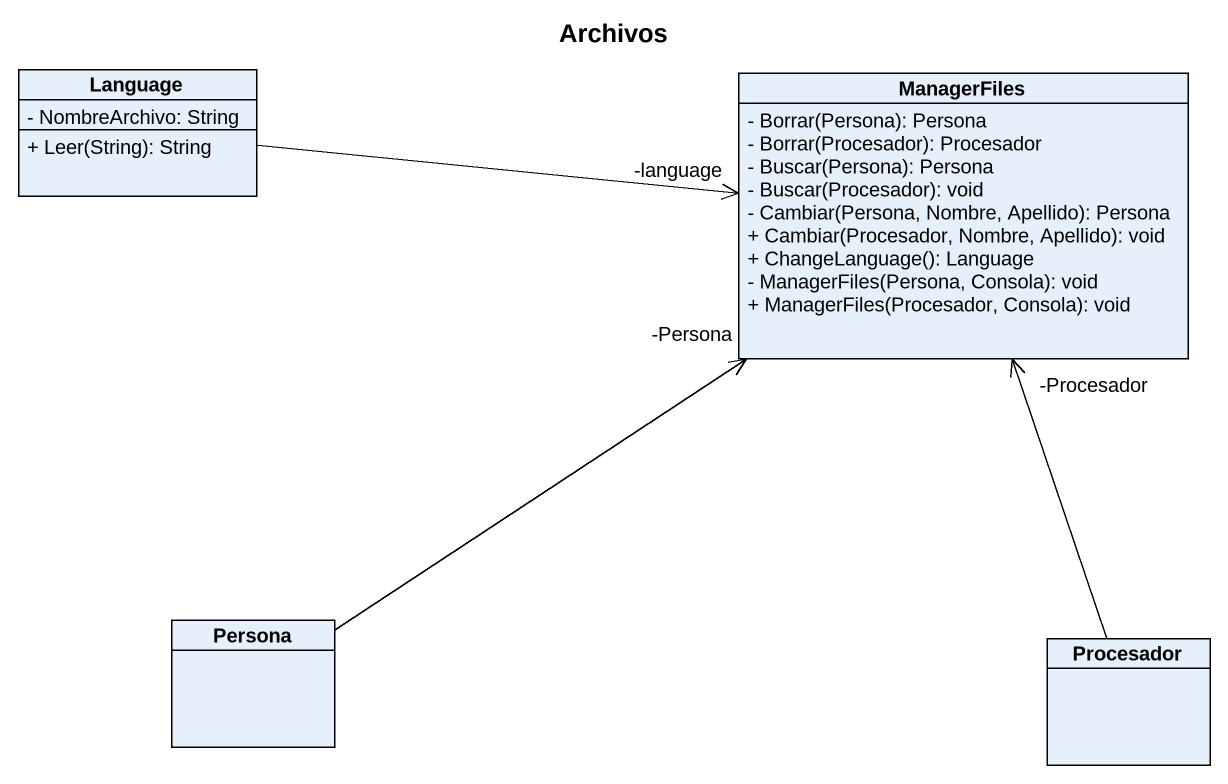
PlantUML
@startuml
title Archivos
hide circle
hide empty members
skinparam classAttributeIconSize 0
class Language {
  - NombreArchivo: String
  + Leer(String): String
}
class ManagerFiles {
  - Borrar(Persona): Persona
  - Borrar(Procesador): Procesador
  - Buscar(Persona): Persona
  - Buscar(Procesador): void
  - Cambiar(Persona, Nombre, Apellido): Persona
  + Cambiar(Procesador, Nombre, Apellido): void
  + ChangeLanguage(): Language
  - ManagerFiles(Persona, Consola): void
  + ManagerFiles(Procesador, Consola): void
}
class Persona
class Procesador
Language -right-> "-language" ManagerFiles
Persona -up-> "-Persona" ManagerFiles
Procesador -up-> "-Procesador" ManagerFiles
@enduml
